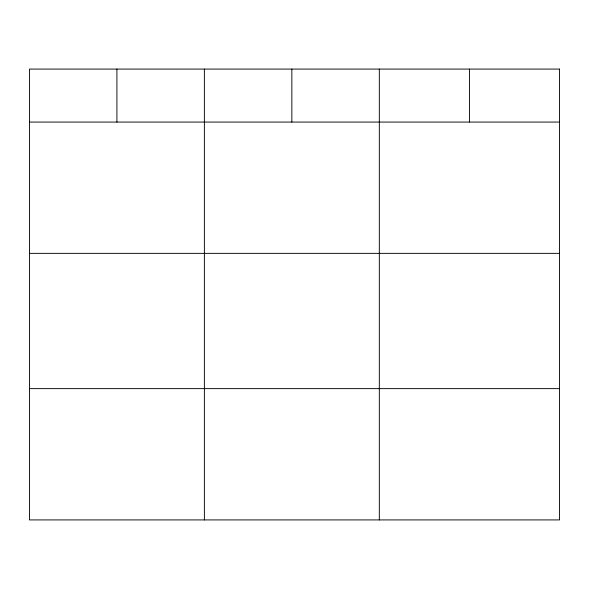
<?xml version="1.0" encoding="UTF-8"?>
<svg xmlns="http://www.w3.org/2000/svg" width="589" height="589" viewBox="0 0 589 589"><rect width="100%" height="100%" fill="white"/><g stroke="black" fill="none" stroke-linecap="round" stroke-linejoin="round"><path stroke-width="0.88" d="M29.45 122.07L559.55 122.07M29.45 253.358L559.55 253.358M29.45 388.63L559.55 388.63M469.433 69.082L469.433 122.07M379.316 69.082L379.316 519.918M291.849 69.082L291.849 122.07M204.383 69.082L204.383 519.918M116.916 69.082L116.916 122.07M559.55 69.082L29.45 69.082L29.45 519.918L559.55 519.918L559.55 69.082"/></g></svg>
